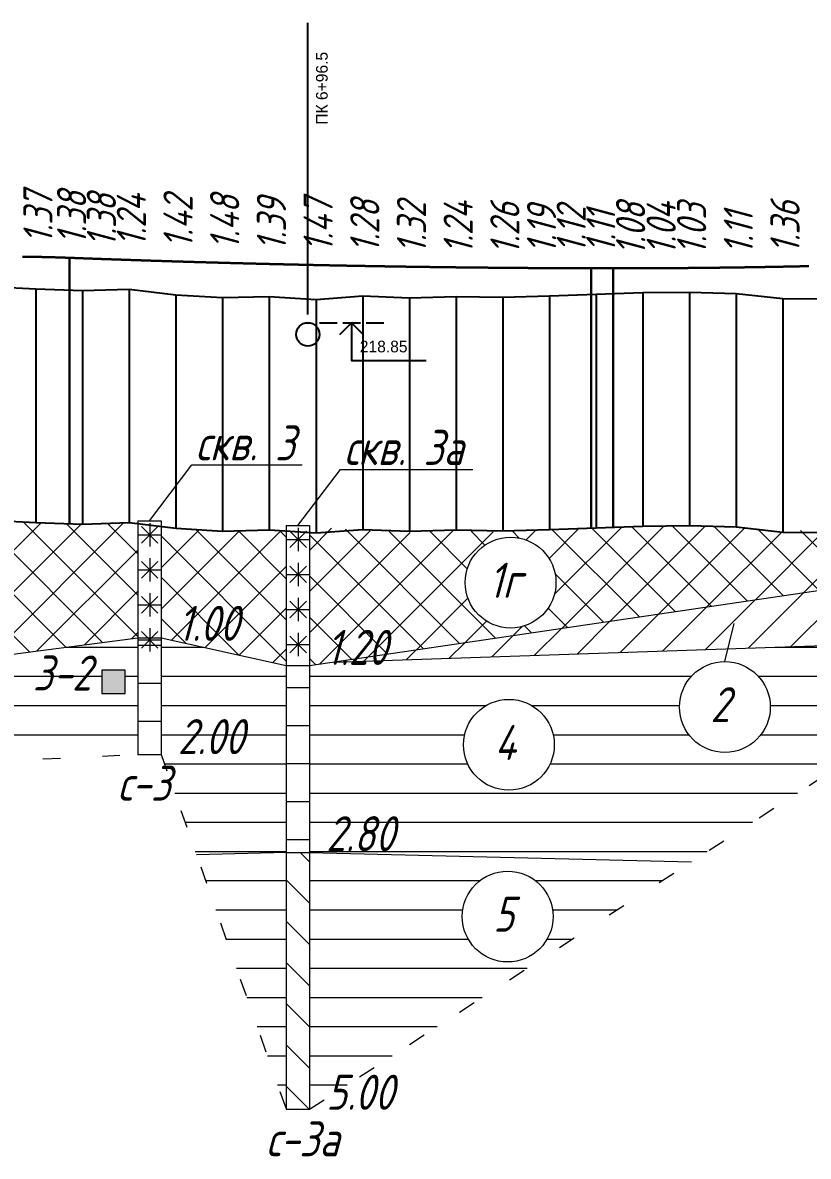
# Model space of a CAD drawing. Extents: x 2172 to 5772, y -842 to -248.
# Drawn here: x 2382.1 to 2449.4, y -506.1 to -409 of the extents above; entities that cross this region are included whole.
import ezdxf

# ---------------------------------------------------------------- set-up
doc = ezdxf.new("R2010")
doc.units = 0
doc.header["$MEASUREMENT"] = 0
doc.linetypes.add('CONTI', pattern=[0])
doc.linetypes.add('STROT', pattern=[1.7, 0.5, -1.2])
doc.layers.add('геология', color=7, linetype='CONTINUOUS', lineweight=20)
doc.layers.add('КРАСНЫЙ_ПРОФИЛЬ', color=1, linetype='CONTINUOUS', lineweight=30)
for name, color, linetype in [('ДИНАМИЧЕСКИЕ_КОММУНИКАЦИИ', 7, 'CONTINUOUS'), ('РАБОЧИЕ_ОТМЕТКИ', 1, 'CONTINUOUS'), ('ЧЕРНЫЙ_ПРОФИЛЬ', 7, 'CONTINUOUS')]:
    doc.layers.add(name, color=color, linetype=linetype)
doc.styles.add('ГОСТ', font='gost.TTF', dxfattribs={"oblique": 15, "height": 1})

# ---------------------------------------------------------------- blocks, each defined once
blk = doc.blocks.new('*U15')
at = {"layer": 'ДИНАМИЧЕСКИЕ_КОММУНИКАЦИИ', "color": 0}
blk.add_circle((0, 0), 1, dxfattribs=at)
blk = doc.blocks.new('*U16')
at = {"layer": 'ДИНАМИЧЕСКИЕ_КОММУНИКАЦИИ', "color": 0}
blk.add_text('218.85', height=1, dxfattribs=at).set_placement((4.45, -2.54))
blk = doc.blocks.new('*U17')
at = {"layer": 'ДИНАМИЧЕСКИЕ_КОММУНИКАЦИИ', "color": 0}
blk.add_text('ПК 6+96.5', height=1, rotation=90, dxfattribs=at).set_placement((1.7, 3.2))

msp = doc.modelspace()

# ---------------------------------------------------------------- hatches: boundary and pattern name
at = {"layer": 'геология', "linetype": 'Continuous'}
h = msp.add_hatch(dxfattribs=at)
h.set_pattern_fill('ANSI37', color=1, scale=20, style=0)
h.paths.add_polyline_path([(2391.956, -451.881), (2391.189, -451.787), (2387.221, -451.924), (2383.228, -451.783), (2379.231, -451.585), (2375.228, -451.696), (2371.228, -451.965), (2367.228, -452.281), (2365.228, -452.491), (2343.734, -456.438), (2332.888, -458.418), (2332.888, -469.418), (2391.956, -461.656)])
edge = h.paths.add_edge_path(flags=16)
edge.add_arc((2365.536, -458.924), 3.89, 0, 360)
h = msp.add_hatch(dxfattribs=at)
h.set_pattern_fill('ANSI37', color=1, scale=20, style=0)
h.paths.add_polyline_path([(2404.642, -452.517), (2403.239, -452.428), (2399.242, -452.517), (2395.228, -452.28), (2393.956, -452.125), (2393.956, -461.656), (2404.674, -464.05)])
h = msp.add_hatch(dxfattribs=at)
h.set_pattern_fill('ANSI37', color=1, scale=20, style=0)
h.set_pattern_definition([(45, (2172.2283, -872.4663), (-1.767767, 1.767767), []), (135, (2172.2283, -872.4663), (-1.767767, -1.767767), [])])
h.paths.add_polyline_path([(2452.641, -452.34), (2451.228, -452.456), (2447.228, -452.476), (2443.228, -452.186), (2439.228, -452.066), (2435.228, -452.096), (2431.228, -452.226), (2427.228, -452.386), (2423.228, -452.616), (2419.228, -452.496), (2415.228, -452.636), (2411.228, -452.486), (2407.228, -452.176), (2406.788, -452.106), (2406.674, -452.101), (2406.674, -464.05), (2452.641, -457.257)])
h.paths.add_polyline_path([(2427.785, -456.938, -1), (2420.004, -456.938, -1)], flags=16)
h = msp.add_hatch(dxfattribs=at)
h.set_pattern_fill('ANSI31', scale=20, style=0)
h.set_pattern_definition([(45, (3009.719, -466.3003), (-1.767767, 1.767767), [])])
h.paths.add_polyline_path([(3024.678, -465.907), (3015.757, -464.472), (3007.24, -462.448), (2997.845, -461.675), (2997.845, -470.675), (3055.943, -477.729), (3055.943, -469.729), (3044.547, -467.487), (3036.549, -466.353), (3028.118, -466.353), (3024.678, -465.907, -0.370657), (3027.984, -469.753, -1), (3020.203, -469.753, -0.459155)], flags=16)
h.paths.add_polyline_path([(2270.88, -479.487), (2269.805, -479.487), (2269.805, -481.49), (2267.805, -481.49), (2267.805, -479.487), (2267.228, -479.487), (2267.228, -485.487), (2270.88, -485.487)])
h.paths.add_polyline_path([(2283.848, -477.583), (2272.88, -479.487), (2272.88, -485.487), (2281.348, -483.871), (2283.848, -483.098)])
h.paths.add_polyline_path([(2289.148, -476.663), (2283.848, -477.583), (2283.848, -483.098), (2289.148, -481.459)])
h.paths.add_polyline_path([(2324.49, -470.529), (2289.148, -476.663), (2289.148, -481.459)])
h.paths.add_polyline_path([(2452.641, -457.257), (2408.716, -463.748), (2452.641, -462.257)])
h.paths.add_polyline_path([(2471.995, -457.346), (2454.641, -457.257), (2454.641, -462.257), (2471.995, -463.346)])
h.paths.add_polyline_path([(2488.412, -456.142), (2473.995, -457.346), (2473.995, -463.346)])
h.paths.add_polyline_path([(2875.223, -457.243), (2858.123, -459.779, -0.155125), (2858.837, -462.025, -0.157311), (2858.104, -464.299), (2875.223, -464.243)])
h.paths.add_polyline_path([(2851.057, -462.025, -0.0993), (2851.357, -460.525), (2841.52, -461.434), (2819.363, -464.426), (2851.805, -464.319, -0.15899)])
h.paths.add_polyline_path([(2745.594, -484.75), (2715.941, -483.842), (2745.594, -505.75)])
h.paths.add_polyline_path([(2738.507, -490.069, -1), (2730.726, -490.069, -1)], flags=16)
h.paths.add_polyline_path([(2752.775, -485.118), (2747.594, -484.75), (2747.594, -505.75)])
h.paths.add_polyline_path([(2935.148, -460.112), (2926.468, -461.488), (2918.134, -462.447), (2908.331, -462.128), (2902.604, -461.02), (2893.451, -459.677), (2877.223, -457.243), (2877.223, -464.243), (2902.578, -467.013), (2935.148, -467.612)])
h.paths.add_polyline_path([(2995.845, -461.675), (2976.393, -460.021), (2968.652, -459.63), (2964.352, -460.255), (2952.449, -460.334), (2937.148, -460.112), (2937.148, -467.612), (2995.845, -470.675)])
h.paths.add_polyline_path([(2965.26, -464.368, -1), (2973.041, -464.368, -1)], flags=16)
h.paths.add_polyline_path([(3024.678, -465.907), (3015.757, -464.472), (3007.24, -462.448), (2997.845, -461.675), (2997.845, -470.675), (3023.624, -473.615, -0.37925), (3020.203, -469.753, -0.459155)], flags=0)
h.paths.add_polyline_path([(3055.943, -469.729), (3044.547, -467.487), (3036.549, -466.353), (3028.118, -466.353), (3015.757, -464.472), (3007.24, -462.448), (2997.845, -461.675), (2997.845, -470.675), (3055.943, -477.729)])
h.paths.add_polyline_path([(3020.203, -469.753, -1), (3027.984, -469.753, -1)], flags=0)
h.paths.add_polyline_path([(3022.107, -471.802), (3026.344, -471.802), (3026.344, -467.296), (3022.107, -467.296)], flags=8)
h.paths.add_polyline_path([(2998.521, -471.402), (3006.617, -471.402), (3006.617, -466.899), (2998.521, -466.899)], flags=8)
h.paths.add_polyline_path([(2998.521, -471.402), (3006.617, -471.402), (3006.617, -466.899), (2998.521, -466.899)], flags=8)
h = msp.add_hatch(dxfattribs=at)
h.set_pattern_fill('ANSI31', scale=20, angle=135, style=0)
h.set_pattern_definition([(180, (2172.2283, -872.4663), (-4e-16, -2.5), [])])
h.paths.add_polyline_path([(2471.995, -463.346), (2454.641, -462.257), (2454.641, -472.257), (2458.646, -478.97), (2471.995, -477.346)])
h.paths.add_polyline_path([(2452.641, -472.257), (2452.641, -462.257), (2442.522, -462.601), (2442.254, -463.702, -0.414214), (2446.144, -467.593, -1), (2438.363, -467.593, -0.414214), (2442.254, -463.702), (2442.522, -462.601), (2408.716, -463.748), (2406.674, -464.05), (2406.674, -480.05), (2439.394, -480.843)])
h.paths.add_polyline_path([(2419.862, -470.83, -1), (2427.643, -470.83, -1)], flags=16)
h.paths.add_polyline_path([(2439.394, -480.843), (2406.674, -480.05), (2406.674, -502.05)])
h.paths.add_polyline_path([(2419.757, -485.543, -1), (2427.537, -485.543, -1)], flags=16)
h.paths.add_polyline_path([(2404.674, -480.05), (2396.99, -480.259), (2404.674, -502.05)])
h.paths.add_polyline_path([(2404.674, -464.05), (2393.956, -461.656), (2393.956, -471.656), (2396.99, -480.259), (2404.674, -480.05)])
h.paths.add_polyline_path([(2391.956, -461.656), (2332.888, -469.418), (2332.888, -474.418), (2391.956, -471.656)])
h.paths.add_polyline_path([(2388.88, -466.426), (2388.88, -464.426), (2390.88, -464.426), (2390.88, -466.426)], flags=16)
h.paths.add_polyline_path([(2330.888, -474.418), (2330.888, -469.418), (2324.49, -470.529), (2289.148, -481.459), (2289.148, -482.383)])
h.paths.add_polyline_path([(2289.148, -482.383), (2289.148, -481.459), (2283.848, -483.098), (2283.848, -483.394)])
h.paths.add_polyline_path([(2283.848, -483.098), (2281.348, -483.871), (2283.848, -483.394)])
h.paths.add_polyline_path([(2455.317, -472.991), (2464.057, -472.991), (2464.057, -468.484), (2455.317, -468.484)], flags=24)
h.paths.add_polyline_path([(2450.165, -476.978), (2457.832, -476.978), (2457.832, -472.474), (2450.165, -472.474)], flags=9)
h.paths.add_polyline_path([(2421.766, -472.879), (2426.002, -472.879), (2426.002, -468.376), (2421.766, -468.376)], flags=8)
h.paths.add_polyline_path([(2407.35, -480.698), (2416.09, -480.698), (2416.09, -476.192), (2407.35, -476.192)], flags=24)
h.paths.add_polyline_path([(2407.35, -464.739), (2415.447, -464.739), (2415.447, -460.232), (2407.35, -460.232)], flags=9)
h.paths.add_polyline_path([(2421.661, -487.592), (2425.682, -487.592), (2425.682, -483.089), (2421.661, -483.089)], flags=8)
h.paths.add_polyline_path([(2407.35, -502.843), (2415.875, -502.843), (2415.875, -498.34), (2407.35, -498.34)], flags=9)
h.paths.add_polyline_path([(2394.631, -472.381), (2403.372, -472.381), (2403.372, -467.874), (2394.631, -467.874)], flags=24)
h.paths.add_polyline_path([(2389.48, -476.367), (2396.932, -476.367), (2396.932, -471.864), (2389.48, -471.864)], flags=9)
h.paths.add_polyline_path([(2382.23, -466.932), (2389.898, -466.932), (2389.898, -462.426), (2382.23, -462.426)], flags=24)
h.paths.add_polyline_path([(2333.564, -470.085), (2341.445, -470.085), (2341.445, -465.582), (2333.564, -465.582)], flags=24)
h.paths.add_polyline_path([(2333.564, -475.152), (2342.304, -475.152), (2342.304, -470.645), (2333.564, -470.645)], flags=9)
h = msp.add_hatch(dxfattribs=at)
h.set_pattern_fill('ANSI31', scale=26, angle=135, style=0)
h.set_pattern_definition([(180, (5118.024, -2916.0444), (-7e-16, -3.25), [])])
h.paths.add_polyline_path([(2393.956, -461.656), (2391.956, -461.656), (2391.956, -471.656), (2393.956, -471.656)])
h = msp.add_hatch(dxfattribs=at)
h.set_pattern_fill('ANSI31', scale=26, angle=135, style=0)
h.set_pattern_definition([(180, (5089.7376, -2916.438), (-7e-16, -3.25), [])])
h.paths.add_polyline_path([(2406.674, -464.05), (2404.674, -464.05), (2404.674, -480.05), (2406.674, -480.05)])
at = {"layer": 'геология', "ltscale": 7}
msp.add_hatch(color=7, dxfattribs=at).paths.add_polyline_path([(2390.88, -466.426), (2390.88, -464.426), (2388.88, -464.426), (2388.88, -466.426)])
at = {"layer": 'геология', "linetype": 'Continuous'}
h = msp.add_hatch(dxfattribs=at)
h.set_pattern_fill('ANSI31', scale=20, angle=90, style=0)
h.set_pattern_definition([(135, (5089.7376, -2916.438), (-1.767767, -1.767767), [])])
h.paths.add_polyline_path([(2406.674, -480.05), (2404.674, -480.05), (2404.674, -502.05), (2406.674, -502.05)])

# ---------------------------------------------------------------- linework, layer by layer
at = {"layer": 'геология', "color": 7, "linetype": 'Continuous'}
for p, q in [((2392.956, -451.656), (2396.602, -446.855)), ((2396.602, -446.855), (2406.046, -446.855)), ((2405.674, -452.05), (2409.32, -447.249)), ((2409.32, -447.249), (2420.649, -447.249)), ((2391.956, -451.656), (2393.956, -451.656)), ((2404.674, -452.05), (2406.674, -452.05)), ((2406.674, -464.05), (2452.641, -457.257)), ((2442.254, -463.702), (2443.051, -460.428)), ((2332.888, -469.418), (2391.956, -461.656)), ((2391.956, -461.656), (2393.956, -461.656)), ((2391.956, -461.656), (2393.956, -461.656)), ((2393.956, -461.656), (2404.674, -464.05)), ((2408.716, -463.748), (2452.641, -462.257)), ((2404.674, -464.05), (2406.674, -464.05)), ((2404.674, -464.05), (2406.674, -464.05)), ((2391.956, -471.656), (2393.956, -471.656)), ((2391.956, -471.656), (2393.956, -471.656)), ((2404.674, -480.05), (2396.99, -480.259)), ((2404.674, -480.05), (2406.674, -480.05)), ((2406.674, -480.05), (2439.394, -480.843)), ((2404.674, -502.05), (2406.674, -502.05)), ((2404.674, -502.05), (2406.674, -502.05))]:
    msp.add_line(p, q, dxfattribs=at)
at = {"layer": 'геология', "color": 7, "linetype": 'Continuous', "ltscale": 5}
for p, q in [((2391.956, -451.656), (2391.956, -471.656)), ((2393.956, -451.656), (2393.956, -471.656)), ((2404.674, -452.05), (2404.674, -502.05)), ((2406.674, -452.05), (2406.674, -502.05))]:
    msp.add_line(p, q, dxfattribs=at)
at = {"layer": 'геология', "color": 1, "linetype": 'Continuous'}
for p, q in [((2392.271, -453.546), (2393.686, -452.132)), ((2393.686, -453.546), (2392.271, -452.132)), ((2392.979, -451.839), (2392.979, -453.839)), ((2405.695, -452.233), (2405.695, -454.233)), ((2391.979, -452.839), (2393.979, -452.839)), ((2404.695, -453.233), (2406.695, -453.233)), ((2404.987, -453.94), (2406.402, -452.526)), ((2406.402, -453.94), (2404.987, -452.526)), ((2392.271, -456.546), (2393.686, -455.132)), ((2393.686, -456.546), (2392.271, -455.132)), ((2392.979, -454.839), (2392.979, -456.839)), ((2405.695, -455.233), (2405.695, -457.233)), ((2391.979, -455.839), (2393.979, -455.839)), ((2404.695, -456.233), (2406.695, -456.233)), ((2404.987, -456.94), (2406.402, -455.526)), ((2406.402, -456.94), (2404.987, -455.526)), ((2392.271, -459.546), (2393.686, -458.132)), ((2393.686, -459.546), (2392.271, -458.132)), ((2392.979, -457.839), (2392.979, -459.839)), ((2405.695, -458.233), (2405.695, -460.233)), ((2391.979, -458.839), (2393.979, -458.839)), ((2404.695, -459.233), (2406.695, -459.233)), ((2404.987, -459.94), (2406.402, -458.526)), ((2406.402, -459.94), (2404.987, -458.526)), ((2392.271, -462.546), (2393.686, -461.132)), ((2393.686, -462.546), (2392.271, -461.132)), ((2392.979, -460.839), (2392.979, -462.839)), ((2405.695, -461.233), (2405.695, -463.233)), ((2391.979, -461.839), (2393.979, -461.839)), ((2404.987, -462.94), (2406.402, -461.526)), ((2406.402, -462.94), (2404.987, -461.526)), ((2404.695, -462.233), (2406.695, -462.233))]:
    msp.add_line(p, q, dxfattribs=at)
at = {"layer": 'геология', "color": 7, "ltscale": 7}
for p, q in [((2390.88, -464.426), (2388.88, -464.426)), ((2388.88, -464.426), (2388.88, -466.426)), ((2390.88, -466.426), (2390.88, -464.426)), ((2388.88, -466.426), (2390.88, -466.426))]:
    msp.add_line(p, q, dxfattribs=at)
at = {"layer": 'геология', "color": 7, "linetype": 'STROT', "ltscale": 3}
for p, q in [((2332.888, -474.418), (2391.956, -471.656)), ((2393.956, -471.656), (2404.674, -502.05)), ((2406.674, -502.05), (2452.641, -472.257))]:
    msp.add_line(p, q, dxfattribs=at)
at = {"layer": 'геология', "color": 7, "linetype": 'Continuous'}
for centre in [(2423.895, -456.938), (2442.254, -467.593), (2423.752, -470.83), (2423.647, -485.543)]:
    msp.add_circle(centre, 3.89, dxfattribs=at)
at = {"layer": 'ДИНАМИЧЕСКИЕ_КОММУНИКАЦИИ', "color": 7}
for points in [[(2406.528, -433.975), (2406.528, -408.975)], [(2407.528, -434.675), (2409.028, -434.675)], [(2409.278, -435.675), (2410.278, -434.675), (2411.278, -435.675)], [(2409.528, -434.675), (2411.028, -434.675)], [(2410.278, -434.675), (2410.278, -437.915), (2416.678, -437.915)], [(2411.528, -434.675), (2413.028, -434.675)]]:
    msp.add_lwpolyline(points, dxfattribs=at)
at = {"layer": 'КРАСНЫЙ_ПРОФИЛЬ'}
for p, q in [((2386.114, -429.117), (2386.114, -451.875)), ((2430.813, -430.013), (2430.813, -452.246)), ((2432.685, -430.016), (2432.685, -452.18))]:
    msp.add_line(p, q, dxfattribs=at)
for points in [[(2382.075, -429.019), (2382.115, -429.019), (2382.155, -429.02), (2382.195, -429.02), (2382.235, -429.02), (2382.275, -429.021), (2382.315, -429.021), (2382.355, -429.022), (2382.395, -429.023), (2382.435, -429.023), (2382.475, -429.024), (2382.515, -429.024), (2382.555, -429.025), (2382.595, -429.025), (2382.635, -429.026), (2382.675, -429.026), (2382.715, -429.027), (2382.755, -429.028), (2382.795, -429.028), (2382.835, -429.029), (2382.875, -429.03), (2382.915, -429.03), (2382.955, -429.031), (2382.995, -429.032), (2383.035, -429.032), (2383.075, -429.033), (2383.115, -429.034), (2383.155, -429.034), (2383.195, -429.035), (2383.228, -429.036), (2383.235, -429.036), (2383.275, -429.037), (2383.315, -429.037), (2383.355, -429.038), (2383.395, -429.039), (2383.435, -429.04), (2383.475, -429.041), (2383.515, -429.041), (2383.555, -429.042), (2383.595, -429.043), (2383.635, -429.044), (2383.675, -429.045), (2383.714, -429.046), (2383.754, -429.047), (2383.794, -429.047), (2383.834, -429.048), (2383.874, -429.049), (2383.914, -429.05), (2383.954, -429.051), (2383.994, -429.052), (2384.034, -429.053), (2384.074, -429.054), (2384.114, -429.055), (2384.154, -429.056), (2384.194, -429.057), (2384.234, -429.058), (2384.274, -429.059), (2384.314, -429.06), (2384.354, -429.061), (2384.394, -429.062), (2384.434, -429.063), (2384.474, -429.064), (2384.514, -429.065), (2384.554, -429.066), (2384.594, -429.067), (2384.634, -429.069), (2384.674, -429.07), (2384.714, -429.071), (2384.754, -429.072), (2384.794, -429.073), (2384.834, -429.074), (2384.874, -429.075), (2384.914, -429.077), (2384.954, -429.078), (2384.994, -429.079), (2385.034, -429.08), (2385.074, -429.081), (2385.114, -429.083), (2385.154, -429.084), (2385.194, -429.085), (2385.234, -429.086), (2385.274, -429.088), (2385.314, -429.089), (2385.354, -429.09), (2385.394, -429.092), (2385.434, -429.093), (2385.474, -429.094), (2385.514, -429.096), (2385.554, -429.097), (2385.594, -429.098), (2385.634, -429.1), (2385.674, -429.101), (2385.714, -429.102), (2385.754, -429.104), (2385.794, -429.105), (2385.834, -429.107), (2385.874, -429.108), (2385.914, -429.11), (2385.954, -429.111), (2385.994, -429.113), (2386.034, -429.114), (2386.074, -429.115), (2386.114, -429.117)], [(2386.114, -429.117), (2386.154, -429.119), (2386.193, -429.12), (2386.233, -429.122), (2386.273, -429.123), (2386.313, -429.125), (2386.353, -429.126), (2386.393, -429.127), (2386.433, -429.129), (2386.473, -429.13), (2386.513, -429.132), (2386.553, -429.133), (2386.593, -429.135), (2386.633, -429.136), (2386.673, -429.138), (2386.713, -429.139), (2386.753, -429.141), (2386.793, -429.142), (2386.833, -429.144), (2386.873, -429.145), (2386.913, -429.147), (2386.953, -429.148), (2386.993, -429.15), (2387.033, -429.151), (2387.073, -429.153), (2387.113, -429.154), (2387.153, -429.156), (2387.193, -429.157), (2387.228, -429.158), (2387.233, -429.159), (2387.273, -429.16), (2387.313, -429.162), (2387.353, -429.163), (2387.393, -429.164), (2387.433, -429.166), (2387.473, -429.167), (2387.513, -429.169), (2387.553, -429.17), (2387.593, -429.172), (2387.633, -429.173), (2387.673, -429.175), (2387.713, -429.176), (2387.753, -429.178), (2387.793, -429.179), (2387.833, -429.181), (2387.873, -429.182), (2387.913, -429.183), (2387.953, -429.185), (2387.993, -429.186), (2388.033, -429.188), (2388.073, -429.189), (2388.113, -429.191), (2388.153, -429.192), (2388.193, -429.194), (2388.233, -429.195), (2388.273, -429.196), (2388.313, -429.198), (2388.352, -429.199), (2388.392, -429.201), (2388.432, -429.202), (2388.472, -429.204), (2388.512, -429.205), (2388.552, -429.206), (2388.592, -429.208), (2388.632, -429.209), (2388.672, -429.211), (2388.712, -429.212), (2388.752, -429.214), (2388.792, -429.215), (2388.832, -429.216), (2388.872, -429.218), (2388.912, -429.219), (2388.952, -429.221), (2388.992, -429.222), (2389.032, -429.223), (2389.072, -429.225), (2389.112, -429.226), (2389.152, -429.228), (2389.192, -429.229), (2389.232, -429.231), (2389.272, -429.232), (2389.312, -429.233), (2389.352, -429.235), (2389.392, -429.236), (2389.432, -429.238), (2389.472, -429.239), (2389.512, -429.24), (2389.552, -429.242), (2389.592, -429.243), (2389.632, -429.245), (2389.672, -429.246), (2389.712, -429.247), (2389.752, -429.249), (2389.792, -429.25), (2389.832, -429.251), (2389.872, -429.253), (2389.912, -429.254), (2389.952, -429.256), (2389.992, -429.257), (2390.032, -429.258), (2390.072, -429.26), (2390.112, -429.261), (2390.152, -429.263), (2390.192, -429.264), (2390.232, -429.265), (2390.272, -429.267), (2390.312, -429.268), (2390.352, -429.269), (2390.392, -429.271), (2390.432, -429.272), (2390.472, -429.274), (2390.511, -429.275), (2390.551, -429.276), (2390.591, -429.278), (2390.631, -429.279), (2390.671, -429.28), (2390.711, -429.282), (2390.751, -429.283), (2390.791, -429.284), (2390.831, -429.286), (2390.871, -429.287), (2390.911, -429.288), (2390.951, -429.29), (2390.991, -429.291), (2391.031, -429.293), (2391.071, -429.294), (2391.111, -429.295), (2391.151, -429.297), (2391.191, -429.298), (2391.228, -429.299), (2391.231, -429.299), (2391.271, -429.301), (2391.311, -429.302), (2391.351, -429.303), (2391.391, -429.305), (2391.431, -429.306), (2391.471, -429.307), (2391.511, -429.309), (2391.551, -429.31), (2391.591, -429.311), (2391.631, -429.313), (2391.671, -429.314), (2391.711, -429.315), (2391.751, -429.317), (2391.791, -429.318), (2391.831, -429.319), (2391.871, -429.321), (2391.911, -429.322), (2391.951, -429.323), (2391.991, -429.325), (2392.031, -429.326), (2392.071, -429.327), (2392.111, -429.329), (2392.151, -429.33), (2392.191, -429.331), (2392.231, -429.332), (2392.271, -429.334), (2392.311, -429.335), (2392.351, -429.336), (2392.391, -429.338), (2392.431, -429.339), (2392.471, -429.34), (2392.511, -429.342), (2392.551, -429.343), (2392.591, -429.344), (2392.63, -429.346), (2392.67, -429.347), (2392.71, -429.348), (2392.75, -429.349), (2392.79, -429.351), (2392.83, -429.352), (2392.87, -429.353), (2392.91, -429.355), (2392.95, -429.356), (2392.99, -429.357), (2393.03, -429.358), (2393.07, -429.36), (2393.11, -429.361), (2393.15, -429.362), (2393.19, -429.364), (2393.23, -429.365), (2393.27, -429.366), (2393.31, -429.367), (2393.35, -429.369), (2393.39, -429.37), (2393.43, -429.371), (2393.47, -429.373), (2393.51, -429.374), (2393.55, -429.375), (2393.59, -429.376), (2393.63, -429.378), (2393.67, -429.379), (2393.71, -429.38), (2393.75, -429.381), (2393.79, -429.383), (2393.83, -429.384), (2393.87, -429.385), (2393.91, -429.386), (2393.95, -429.388), (2393.99, -429.389), (2394.03, -429.39), (2394.07, -429.391), (2394.11, -429.393), (2394.15, -429.394), (2394.19, -429.395), (2394.23, -429.396), (2394.27, -429.398), (2394.31, -429.399), (2394.35, -429.4), (2394.39, -429.401), (2394.43, -429.403), (2394.47, -429.404), (2394.51, -429.405), (2394.55, -429.406), (2394.59, -429.408), (2394.63, -429.409), (2394.67, -429.41), (2394.71, -429.411), (2394.75, -429.413), (2394.789, -429.414), (2394.829, -429.415), (2394.869, -429.416), (2394.909, -429.418), (2394.949, -429.419), (2394.989, -429.42), (2395.029, -429.421), (2395.069, -429.422), (2395.109, -429.424), (2395.149, -429.425), (2395.189, -429.426), (2395.228, -429.427), (2395.229, -429.427), (2395.269, -429.429), (2395.309, -429.43), (2395.349, -429.431), (2395.389, -429.432), (2395.429, -429.433), (2395.469, -429.435), (2395.509, -429.436), (2395.549, -429.437), (2395.589, -429.438), (2395.629, -429.439), (2395.669, -429.441), (2395.709, -429.442), (2395.749, -429.443), (2395.789, -429.444), (2395.829, -429.445), (2395.869, -429.447), (2395.909, -429.448), (2395.949, -429.449), (2395.989, -429.45), (2396.029, -429.451), (2396.069, -429.453), (2396.109, -429.454), (2396.149, -429.455), (2396.189, -429.456), (2396.229, -429.457), (2396.269, -429.459), (2396.309, -429.46), (2396.349, -429.461), (2396.389, -429.462), (2396.429, -429.463), (2396.469, -429.464), (2396.509, -429.466), (2396.549, -429.467), (2396.589, -429.468), (2396.629, -429.469), (2396.669, -429.47), (2396.709, -429.472), (2396.749, -429.473), (2396.789, -429.474), (2396.829, -429.475), (2396.869, -429.476), (2396.909, -429.477), (2396.948, -429.479), (2396.988, -429.48), (2397.028, -429.481), (2397.068, -429.482), (2397.108, -429.483), (2397.148, -429.484), (2397.188, -429.485), (2397.228, -429.487), (2397.268, -429.488), (2397.308, -429.489), (2397.348, -429.49), (2397.388, -429.491), (2397.428, -429.492), (2397.468, -429.494), (2397.508, -429.495), (2397.548, -429.496), (2397.588, -429.497), (2397.628, -429.498), (2397.668, -429.499), (2397.708, -429.5), (2397.748, -429.502), (2397.788, -429.503), (2397.828, -429.504), (2397.868, -429.505), (2397.908, -429.506), (2397.948, -429.507), (2397.988, -429.508), (2398.028, -429.509), (2398.068, -429.511), (2398.108, -429.512), (2398.148, -429.513), (2398.188, -429.514), (2398.228, -429.515), (2398.268, -429.516), (2398.308, -429.517), (2398.348, -429.518), (2398.388, -429.52), (2398.428, -429.521), (2398.468, -429.522), (2398.508, -429.523), (2398.548, -429.524), (2398.588, -429.525), (2398.628, -429.526), (2398.668, -429.527), (2398.708, -429.529), (2398.748, -429.53), (2398.788, -429.531), (2398.828, -429.532), (2398.868, -429.533), (2398.908, -429.534), (2398.948, -429.535), (2398.988, -429.536), (2399.028, -429.537), (2399.068, -429.538), (2399.107, -429.54), (2399.147, -429.541), (2399.187, -429.542), (2399.227, -429.543), (2399.228, -429.543), (2399.267, -429.544), (2399.307, -429.545), (2399.347, -429.546), (2399.387, -429.547), (2399.427, -429.548), (2399.467, -429.549), (2399.507, -429.55), (2399.547, -429.552), (2399.587, -429.553), (2399.627, -429.554), (2399.667, -429.555), (2399.707, -429.556), (2399.747, -429.557), (2399.787, -429.558), (2399.827, -429.559), (2399.867, -429.56), (2399.907, -429.561), (2399.947, -429.562), (2399.987, -429.563), (2400.027, -429.564), (2400.067, -429.565), (2400.107, -429.567), (2400.147, -429.568), (2400.187, -429.569), (2400.227, -429.57), (2400.267, -429.571), (2400.307, -429.572), (2400.347, -429.573), (2400.387, -429.574), (2400.427, -429.575), (2400.467, -429.576), (2400.507, -429.577), (2400.547, -429.578), (2400.587, -429.579), (2400.627, -429.58), (2400.667, -429.581), (2400.707, -429.582), (2400.747, -429.583), (2400.787, -429.584), (2400.827, -429.586), (2400.867, -429.587), (2400.907, -429.588), (2400.947, -429.589), (2400.987, -429.59), (2401.027, -429.591), (2401.067, -429.592), (2401.107, -429.593), (2401.147, -429.594), (2401.187, -429.595), (2401.226, -429.596), (2401.266, -429.597), (2401.306, -429.598), (2401.346, -429.599), (2401.386, -429.6), (2401.426, -429.601), (2401.466, -429.602), (2401.506, -429.603), (2401.546, -429.604), (2401.586, -429.605), (2401.626, -429.606), (2401.666, -429.607), (2401.706, -429.608), (2401.746, -429.609), (2401.786, -429.61), (2401.826, -429.611), (2401.866, -429.612), (2401.906, -429.613), (2401.946, -429.614), (2401.986, -429.615), (2402.026, -429.616), (2402.066, -429.617), (2402.106, -429.618), (2402.146, -429.619), (2402.186, -429.62), (2402.226, -429.621), (2402.266, -429.622), (2402.306, -429.623), (2402.346, -429.624), (2402.386, -429.625), (2402.426, -429.626), (2402.466, -429.627), (2402.506, -429.628), (2402.546, -429.629), (2402.586, -429.63), (2402.626, -429.631), (2402.666, -429.632), (2402.706, -429.633), (2402.746, -429.634), (2402.786, -429.635), (2402.826, -429.636), (2402.866, -429.637), (2402.906, -429.638), (2402.946, -429.639), (2402.986, -429.64), (2403.026, -429.641), (2403.066, -429.642), (2403.106, -429.643), (2403.146, -429.644), (2403.186, -429.645), (2403.226, -429.646), (2403.228, -429.646), (2403.266, -429.647), (2403.306, -429.648), (2403.346, -429.649), (2403.385, -429.65), (2403.425, -429.651), (2403.465, -429.652), (2403.505, -429.652), (2403.545, -429.653), (2403.585, -429.654), (2403.625, -429.655), (2403.665, -429.656), (2403.705, -429.657), (2403.745, -429.658), (2403.785, -429.659), (2403.825, -429.66), (2403.865, -429.661), (2403.905, -429.662), (2403.945, -429.663), (2403.985, -429.664), (2404.025, -429.665), (2404.065, -429.666), (2404.105, -429.667), (2404.145, -429.668), (2404.185, -429.669), (2404.225, -429.67), (2404.265, -429.67), (2404.305, -429.671), (2404.345, -429.672), (2404.385, -429.673), (2404.425, -429.674), (2404.465, -429.675), (2404.505, -429.676), (2404.545, -429.677), (2404.585, -429.678), (2404.625, -429.679), (2404.665, -429.68), (2404.705, -429.681), (2404.745, -429.682), (2404.785, -429.682), (2404.825, -429.683), (2404.865, -429.684), (2404.905, -429.685), (2404.945, -429.686), (2404.985, -429.687), (2405.025, -429.688), (2405.065, -429.689), (2405.105, -429.69), (2405.145, -429.691), (2405.185, -429.692), (2405.225, -429.693), (2405.265, -429.693), (2405.305, -429.694), (2405.345, -429.695), (2405.385, -429.696), (2405.425, -429.697), (2405.465, -429.698), (2405.505, -429.699), (2405.544, -429.7), (2405.584, -429.701), (2405.624, -429.701), (2405.664, -429.702), (2405.704, -429.703), (2405.744, -429.704), (2405.784, -429.705), (2405.824, -429.706), (2405.864, -429.707), (2405.904, -429.708), (2405.944, -429.709), (2405.984, -429.709), (2406.024, -429.71), (2406.064, -429.711), (2406.104, -429.712), (2406.144, -429.713), (2406.184, -429.714), (2406.224, -429.715), (2406.264, -429.716), (2406.304, -429.716), (2406.344, -429.717), (2406.384, -429.718), (2406.424, -429.719), (2406.464, -429.72), (2406.504, -429.721), (2406.544, -429.722), (2406.584, -429.723), (2406.624, -429.723), (2406.664, -429.724), (2406.704, -429.725), (2406.744, -429.726), (2406.784, -429.727), (2406.824, -429.728), (2406.864, -429.728), (2406.904, -429.729), (2406.944, -429.73), (2406.984, -429.731), (2407.024, -429.732), (2407.064, -429.733), (2407.104, -429.734), (2407.144, -429.734), (2407.184, -429.735), (2407.224, -429.736), (2407.228, -429.736), (2407.264, -429.737), (2407.304, -429.738), (2407.344, -429.739), (2407.384, -429.739), (2407.424, -429.74), (2407.464, -429.741), (2407.504, -429.742), (2407.544, -429.743), (2407.584, -429.744), (2407.624, -429.744), (2407.664, -429.745), (2407.703, -429.746), (2407.743, -429.747), (2407.783, -429.748), (2407.823, -429.749), (2407.863, -429.749), (2407.903, -429.75), (2407.943, -429.751), (2407.983, -429.752), (2408.023, -429.753), (2408.063, -429.753), (2408.103, -429.754), (2408.143, -429.755), (2408.183, -429.756), (2408.223, -429.757), (2408.263, -429.758), (2408.303, -429.758), (2408.343, -429.759), (2408.383, -429.76), (2408.423, -429.761), (2408.463, -429.762), (2408.503, -429.762), (2408.543, -429.763), (2408.583, -429.764), (2408.623, -429.765), (2408.663, -429.766), (2408.703, -429.766), (2408.743, -429.767), (2408.783, -429.768), (2408.823, -429.769), (2408.863, -429.77), (2408.903, -429.77), (2408.943, -429.771), (2408.983, -429.772), (2409.023, -429.773), (2409.063, -429.773), (2409.103, -429.774), (2409.143, -429.775), (2409.183, -429.776), (2409.223, -429.777), (2409.263, -429.777), (2409.303, -429.778), (2409.343, -429.779), (2409.383, -429.78), (2409.423, -429.78), (2409.463, -429.781), (2409.503, -429.782), (2409.543, -429.783), (2409.583, -429.784), (2409.623, -429.784), (2409.663, -429.785), (2409.703, -429.786), (2409.743, -429.787), (2409.783, -429.787), (2409.822, -429.788), (2409.862, -429.789), (2409.902, -429.79), (2409.942, -429.79), (2409.982, -429.791), (2410.022, -429.792), (2410.062, -429.793), (2410.102, -429.793), (2410.142, -429.794), (2410.182, -429.795), (2410.222, -429.796), (2410.262, -429.796), (2410.302, -429.797), (2410.342, -429.798), (2410.382, -429.799), (2410.422, -429.799), (2410.462, -429.8), (2410.502, -429.801), (2410.542, -429.802), (2410.582, -429.802), (2410.622, -429.803), (2410.662, -429.804), (2410.702, -429.805), (2410.742, -429.805), (2410.782, -429.806), (2410.822, -429.807), (2410.862, -429.807), (2410.902, -429.808), (2410.942, -429.809), (2410.982, -429.81), (2411.022, -429.81), (2411.062, -429.811), (2411.102, -429.812), (2411.142, -429.812), (2411.182, -429.813), (2411.222, -429.814), (2411.228, -429.814), (2411.262, -429.815), (2411.302, -429.815), (2411.342, -429.816), (2411.382, -429.817), (2411.422, -429.817), (2411.462, -429.818), (2411.502, -429.819), (2411.542, -429.82), (2411.582, -429.82), (2411.622, -429.821), (2411.662, -429.822), (2411.702, -429.822), (2411.742, -429.823), (2411.782, -429.824), (2411.822, -429.824), (2411.862, -429.825), (2411.902, -429.826), (2411.942, -429.827), (2411.981, -429.827), (2412.021, -429.828), (2412.061, -429.829), (2412.101, -429.829), (2412.141, -429.83), (2412.181, -429.831), (2412.221, -429.831), (2412.261, -429.832), (2412.301, -429.833), (2412.341, -429.833), (2412.381, -429.834), (2412.421, -429.835), (2412.461, -429.835), (2412.501, -429.836), (2412.541, -429.837), (2412.581, -429.837), (2412.621, -429.838), (2412.661, -429.839), (2412.701, -429.84), (2412.741, -429.84), (2412.781, -429.841), (2412.821, -429.842), (2412.861, -429.842), (2412.901, -429.843), (2412.941, -429.844), (2412.981, -429.844), (2413.021, -429.845), (2413.061, -429.845), (2413.101, -429.846), (2413.141, -429.847), (2413.181, -429.847), (2413.221, -429.848), (2413.261, -429.849), (2413.301, -429.849), (2413.341, -429.85), (2413.381, -429.851), (2413.421, -429.851), (2413.461, -429.852), (2413.501, -429.853), (2413.541, -429.853), (2413.581, -429.854), (2413.621, -429.855), (2413.661, -429.855), (2413.701, -429.856), (2413.741, -429.856), (2413.781, -429.857), (2413.821, -429.858), (2413.861, -429.858), (2413.901, -429.859), (2413.941, -429.86), (2413.981, -429.86), (2414.021, -429.861), (2414.061, -429.862), (2414.101, -429.862), (2414.14, -429.863), (2414.18, -429.863), (2414.22, -429.864), (2414.26, -429.865), (2414.3, -429.865), (2414.34, -429.866), (2414.38, -429.866), (2414.42, -429.867), (2414.46, -429.868), (2414.5, -429.868), (2414.54, -429.869), (2414.58, -429.87), (2414.62, -429.87), (2414.66, -429.871), (2414.7, -429.871), (2414.74, -429.872), (2414.78, -429.873), (2414.82, -429.873), (2414.86, -429.874), (2414.9, -429.874), (2414.94, -429.875), (2414.98, -429.876), (2415.02, -429.876), (2415.06, -429.877), (2415.1, -429.877), (2415.14, -429.878), (2415.18, -429.879), (2415.22, -429.879), (2415.228, -429.879), (2415.26, -429.88), (2415.3, -429.88), (2415.34, -429.881), (2415.38, -429.881), (2415.42, -429.882), (2415.46, -429.883), (2415.5, -429.883), (2415.54, -429.884), (2415.58, -429.884), (2415.62, -429.885), (2415.66, -429.886), (2415.7, -429.886), (2415.74, -429.887), (2415.78, -429.887), (2415.82, -429.888), (2415.86, -429.888), (2415.9, -429.889), (2415.94, -429.89), (2415.98, -429.89), (2416.02, -429.891), (2416.06, -429.891), (2416.1, -429.892), (2416.14, -429.892), (2416.18, -429.893), (2416.22, -429.893), (2416.26, -429.894), (2416.299, -429.895), (2416.339, -429.895), (2416.379, -429.896), (2416.419, -429.896), (2416.459, -429.897), (2416.499, -429.897), (2416.539, -429.898), (2416.579, -429.898), (2416.619, -429.899), (2416.659, -429.9), (2416.699, -429.9), (2416.739, -429.901), (2416.779, -429.901), (2416.819, -429.902), (2416.859, -429.902), (2416.899, -429.903), (2416.939, -429.903), (2416.979, -429.904), (2417.019, -429.904), (2417.059, -429.905), (2417.099, -429.905), (2417.139, -429.906), (2417.179, -429.907), (2417.219, -429.907), (2417.259, -429.908), (2417.299, -429.908), (2417.339, -429.909), (2417.379, -429.909), (2417.419, -429.91), (2417.459, -429.91), (2417.499, -429.911), (2417.539, -429.911), (2417.579, -429.912), (2417.619, -429.912), (2417.659, -429.913), (2417.699, -429.913), (2417.739, -429.914), (2417.779, -429.914), (2417.819, -429.915), (2417.859, -429.915), (2417.899, -429.916), (2417.939, -429.916), (2417.979, -429.917), (2418.019, -429.917), (2418.059, -429.918), (2418.099, -429.918), (2418.139, -429.919), (2418.179, -429.919), (2418.219, -429.92), (2418.259, -429.92), (2418.299, -429.921), (2418.339, -429.921), (2418.379, -429.922), (2418.418, -429.922), (2418.458, -429.923), (2418.498, -429.923), (2418.538, -429.924), (2418.578, -429.924), (2418.618, -429.925), (2418.658, -429.925), (2418.698, -429.926), (2418.738, -429.926), (2418.778, -429.927), (2418.818, -429.927), (2418.858, -429.928), (2418.898, -429.928), (2418.938, -429.929), (2418.978, -429.929), (2419.018, -429.929), (2419.058, -429.93), (2419.098, -429.93), (2419.138, -429.931), (2419.178, -429.931), (2419.218, -429.932), (2419.228, -429.932), (2419.258, -429.932), (2419.298, -429.933), (2419.338, -429.933), (2419.378, -429.934), (2419.418, -429.934), (2419.458, -429.935), (2419.498, -429.935), (2419.538, -429.935), (2419.578, -429.936), (2419.618, -429.936), (2419.658, -429.937), (2419.698, -429.937), (2419.738, -429.938), (2419.778, -429.938), (2419.818, -429.939), (2419.858, -429.939), (2419.898, -429.94), (2419.938, -429.94), (2419.978, -429.94), (2420.018, -429.941), (2420.058, -429.941), (2420.098, -429.942), (2420.138, -429.942), (2420.178, -429.943), (2420.218, -429.943), (2420.258, -429.943), (2420.298, -429.944), (2420.338, -429.944), (2420.378, -429.945), (2420.418, -429.945), (2420.458, -429.946), (2420.498, -429.946), (2420.538, -429.946), (2420.577, -429.947), (2420.617, -429.947), (2420.657, -429.948), (2420.697, -429.948), (2420.737, -429.949), (2420.777, -429.949), (2420.817, -429.949), (2420.857, -429.95), (2420.897, -429.95), (2420.937, -429.951), (2420.977, -429.951), (2421.017, -429.951), (2421.057, -429.952), (2421.097, -429.952), (2421.137, -429.953), (2421.177, -429.953), (2421.217, -429.953), (2421.257, -429.954), (2421.297, -429.954), (2421.337, -429.955), (2421.377, -429.955), (2421.417, -429.955), (2421.457, -429.956), (2421.497, -429.956), (2421.537, -429.957), (2421.577, -429.957), (2421.617, -429.957), (2421.657, -429.958), (2421.697, -429.958), (2421.737, -429.959), (2421.777, -429.959), (2421.817, -429.959), (2421.857, -429.96), (2421.897, -429.96), (2421.937, -429.96), (2421.977, -429.961), (2422.017, -429.961), (2422.057, -429.962), (2422.097, -429.962), (2422.137, -429.962), (2422.177, -429.963), (2422.217, -429.963), (2422.257, -429.963), (2422.297, -429.964), (2422.337, -429.964), (2422.377, -429.965), (2422.417, -429.965), (2422.457, -429.965), (2422.497, -429.966), (2422.537, -429.966), (2422.577, -429.966), (2422.617, -429.967), (2422.657, -429.967), (2422.697, -429.967), (2422.736, -429.968), (2422.776, -429.968), (2422.816, -429.968), (2422.856, -429.969), (2422.896, -429.969), (2422.936, -429.969), (2422.976, -429.97), (2423.016, -429.97), (2423.056, -429.971), (2423.096, -429.971), (2423.136, -429.971), (2423.176, -429.972), (2423.216, -429.972), (2423.228, -429.972), (2423.256, -429.972), (2423.296, -429.973), (2423.336, -429.973), (2423.376, -429.973), (2423.416, -429.974), (2423.456, -429.974), (2423.496, -429.974), (2423.536, -429.975), (2423.576, -429.975), (2423.616, -429.975), (2423.656, -429.976), (2423.696, -429.976), (2423.736, -429.976), (2423.776, -429.977), (2423.816, -429.977), (2423.856, -429.977), (2423.896, -429.977), (2423.936, -429.978), (2423.976, -429.978), (2424.016, -429.978), (2424.056, -429.979), (2424.096, -429.979), (2424.136, -429.979), (2424.176, -429.98), (2424.216, -429.98), (2424.256, -429.98), (2424.296, -429.981), (2424.336, -429.981), (2424.376, -429.981), (2424.416, -429.981), (2424.456, -429.982), (2424.496, -429.982), (2424.536, -429.982), (2424.576, -429.983), (2424.616, -429.983), (2424.656, -429.983), (2424.696, -429.984), (2424.736, -429.984), (2424.776, -429.984), (2424.816, -429.984), (2424.856, -429.985), (2424.895, -429.985), (2424.935, -429.985), (2424.975, -429.986), (2425.015, -429.986), (2425.055, -429.986), (2425.095, -429.986), (2425.135, -429.987), (2425.175, -429.987), (2425.215, -429.987), (2425.255, -429.987), (2425.295, -429.988), (2425.335, -429.988), (2425.375, -429.988), (2425.415, -429.989), (2425.455, -429.989), (2425.495, -429.989), (2425.535, -429.989), (2425.575, -429.99), (2425.615, -429.99), (2425.655, -429.99), (2425.695, -429.99), (2425.735, -429.991), (2425.775, -429.991), (2425.815, -429.991), (2425.855, -429.991), (2425.895, -429.992), (2425.935, -429.992), (2425.975, -429.992), (2426.015, -429.992), (2426.055, -429.993), (2426.095, -429.993), (2426.135, -429.993), (2426.175, -429.993), (2426.215, -429.994), (2426.255, -429.994), (2426.295, -429.994), (2426.335, -429.994), (2426.375, -429.995), (2426.415, -429.995), (2426.455, -429.995), (2426.495, -429.995), (2426.535, -429.996), (2426.575, -429.996), (2426.615, -429.996), (2426.655, -429.996), (2426.695, -429.997), (2426.735, -429.997), (2426.775, -429.997), (2426.815, -429.997), (2426.855, -429.997), (2426.895, -429.998), (2426.935, -429.998), (2426.975, -429.998), (2427.014, -429.998), (2427.054, -429.999), (2427.094, -429.999), (2427.134, -429.999), (2427.174, -429.999), (2427.214, -429.999), (2427.228, -429.999), (2427.254, -430), (2427.294, -430), (2427.334, -430), (2427.374, -430), (2427.414, -430), (2427.454, -430.001), (2427.494, -430.001), (2427.534, -430.001), (2427.574, -430.001), (2427.614, -430.001), (2427.654, -430.002), (2427.694, -430.002), (2427.734, -430.002), (2427.774, -430.002), (2427.814, -430.002), (2427.854, -430.003), (2427.894, -430.003), (2427.934, -430.003), (2427.974, -430.003), (2428.014, -430.003), (2428.054, -430.004), (2428.094, -430.004), (2428.134, -430.004), (2428.174, -430.004), (2428.214, -430.004), (2428.254, -430.005), (2428.294, -430.005), (2428.334, -430.005), (2428.374, -430.005), (2428.414, -430.005), (2428.454, -430.005), (2428.494, -430.006), (2428.534, -430.006), (2428.574, -430.006), (2428.614, -430.006), (2428.654, -430.006), (2428.694, -430.006), (2428.734, -430.007), (2428.774, -430.007), (2428.814, -430.007), (2428.854, -430.007), (2428.894, -430.007), (2428.934, -430.007), (2428.974, -430.008), (2429.014, -430.008), (2429.054, -430.008), (2429.094, -430.008), (2429.134, -430.008), (2429.173, -430.008), (2429.213, -430.008), (2429.253, -430.009), (2429.293, -430.009), (2429.333, -430.009), (2429.373, -430.009), (2429.413, -430.009), (2429.453, -430.009), (2429.493, -430.009), (2429.533, -430.01), (2429.573, -430.01), (2429.613, -430.01), (2429.653, -430.01), (2429.693, -430.01), (2429.733, -430.01), (2429.773, -430.01), (2429.813, -430.011), (2429.853, -430.011), (2429.893, -430.011), (2429.933, -430.011), (2429.973, -430.011), (2430.013, -430.011), (2430.053, -430.011), (2430.093, -430.011), (2430.133, -430.012), (2430.173, -430.012), (2430.213, -430.012), (2430.253, -430.012), (2430.293, -430.012), (2430.333, -430.012), (2430.373, -430.012), (2430.413, -430.012), (2430.453, -430.012), (2430.493, -430.013), (2430.533, -430.013), (2430.573, -430.013), (2430.613, -430.013), (2430.653, -430.013), (2430.693, -430.013), (2430.733, -430.013), (2430.773, -430.013), (2430.813, -430.013)], [(2430.813, -430.013), (2430.853, -430.014), (2430.893, -430.014), (2430.933, -430.014), (2430.973, -430.014), (2431.013, -430.014), (2431.053, -430.014), (2431.093, -430.014), (2431.133, -430.014), (2431.173, -430.014), (2431.212, -430.014), (2431.228, -430.014), (2431.252, -430.014), (2431.292, -430.014), (2431.332, -430.015), (2431.372, -430.015), (2431.412, -430.015), (2431.452, -430.015), (2431.492, -430.015), (2431.532, -430.015), (2431.572, -430.015), (2431.612, -430.015), (2431.652, -430.015), (2431.692, -430.015), (2431.732, -430.015), (2431.772, -430.015), (2431.812, -430.015), (2431.852, -430.015), (2431.892, -430.015), (2431.932, -430.015), (2431.972, -430.015), (2432.012, -430.015), (2432.052, -430.016), (2432.092, -430.016), (2432.132, -430.016), (2432.172, -430.016), (2432.212, -430.016), (2432.252, -430.016), (2432.292, -430.016), (2432.332, -430.016), (2432.372, -430.016), (2432.412, -430.016), (2432.452, -430.016), (2432.492, -430.016), (2432.532, -430.016), (2432.572, -430.016), (2432.612, -430.016), (2432.652, -430.016), (2432.692, -430.016), (2432.732, -430.016), (2432.772, -430.016), (2432.812, -430.016), (2432.852, -430.016), (2432.892, -430.016), (2432.932, -430.016), (2432.971, -430.016), (2433.011, -430.016), (2433.051, -430.016), (2433.091, -430.016), (2433.131, -430.016), (2433.171, -430.016), (2433.211, -430.016), (2433.251, -430.016), (2433.291, -430.016), (2433.331, -430.015), (2433.371, -430.015), (2433.411, -430.015), (2433.451, -430.015), (2433.491, -430.015), (2433.531, -430.015), (2433.571, -430.015), (2433.611, -430.015), (2433.651, -430.015), (2433.691, -430.015), (2433.731, -430.015), (2433.771, -430.015), (2433.811, -430.015), (2433.851, -430.015), (2433.891, -430.015), (2433.931, -430.015), (2433.971, -430.015), (2434.011, -430.015), (2434.051, -430.015), (2434.091, -430.014), (2434.131, -430.014), (2434.171, -430.014), (2434.211, -430.014), (2434.251, -430.014), (2434.291, -430.014), (2434.331, -430.014), (2434.371, -430.014), (2434.411, -430.014), (2434.451, -430.014), (2434.491, -430.014), (2434.531, -430.014), (2434.571, -430.013), (2434.611, -430.013), (2434.651, -430.013), (2434.69, -430.013), (2434.73, -430.013), (2434.77, -430.013), (2434.81, -430.013), (2434.85, -430.013), (2434.89, -430.013), (2434.93, -430.012), (2434.97, -430.012), (2435.01, -430.012), (2435.05, -430.012), (2435.09, -430.012), (2435.13, -430.012), (2435.17, -430.012), (2435.21, -430.012), (2435.228, -430.011), (2435.25, -430.011), (2435.29, -430.011), (2435.33, -430.011), (2435.37, -430.011), (2435.41, -430.011), (2435.45, -430.011), (2435.49, -430.011), (2435.53, -430.01), (2435.57, -430.01), (2435.61, -430.01), (2435.65, -430.01), (2435.69, -430.01), (2435.73, -430.01), (2435.77, -430.009), (2435.81, -430.009), (2435.85, -430.009), (2435.89, -430.009), (2435.93, -430.009), (2435.97, -430.009), (2436.01, -430.008), (2436.05, -430.008), (2436.09, -430.008), (2436.13, -430.008), (2436.17, -430.008), (2436.21, -430.008), (2436.25, -430.007), (2436.29, -430.007), (2436.33, -430.007), (2436.37, -430.007), (2436.409, -430.007), (2436.449, -430.006), (2436.489, -430.006), (2436.529, -430.006), (2436.569, -430.006), (2436.609, -430.006), (2436.649, -430.005), (2436.689, -430.005), (2436.729, -430.005), (2436.769, -430.005), (2436.809, -430.004), (2436.849, -430.004), (2436.889, -430.004), (2436.929, -430.004), (2436.969, -430.004), (2437.009, -430.003), (2437.049, -430.003), (2437.089, -430.003), (2437.129, -430.003), (2437.169, -430.002), (2437.209, -430.002), (2437.249, -430.002), (2437.289, -430.002), (2437.329, -430.001), (2437.369, -430.001), (2437.409, -430.001), (2437.449, -430.001), (2437.489, -430), (2437.529, -430), (2437.569, -430), (2437.609, -430), (2437.649, -429.999), (2437.689, -429.999), (2437.729, -429.999), (2437.769, -429.999), (2437.809, -429.998), (2437.849, -429.998), (2437.889, -429.998), (2437.929, -429.998), (2437.969, -429.997), (2438.009, -429.997), (2438.049, -429.997), (2438.089, -429.996), (2438.128, -429.996), (2438.168, -429.996), (2438.208, -429.996), (2438.248, -429.995), (2438.288, -429.995), (2438.328, -429.995), (2438.368, -429.994), (2438.408, -429.994), (2438.448, -429.994), (2438.488, -429.993), (2438.528, -429.993), (2438.568, -429.993), (2438.608, -429.992), (2438.648, -429.992), (2438.688, -429.992), (2438.728, -429.992), (2438.768, -429.991), (2438.808, -429.991), (2438.848, -429.991), (2438.888, -429.99), (2438.928, -429.99), (2438.968, -429.99), (2439.008, -429.989), (2439.048, -429.989), (2439.088, -429.989), (2439.128, -429.988), (2439.168, -429.988), (2439.208, -429.988), (2439.228, -429.987), (2439.248, -429.987), (2439.288, -429.987), (2439.328, -429.986), (2439.368, -429.986), (2439.408, -429.986), (2439.448, -429.985), (2439.488, -429.985), (2439.528, -429.985), (2439.568, -429.984), (2439.608, -429.984), (2439.648, -429.984), (2439.688, -429.983), (2439.728, -429.983), (2439.768, -429.982), (2439.808, -429.982), (2439.847, -429.982), (2439.887, -429.981), (2439.927, -429.981), (2439.967, -429.981), (2440.007, -429.98), (2440.047, -429.98), (2440.087, -429.979), (2440.127, -429.979), (2440.167, -429.979), (2440.207, -429.978), (2440.247, -429.978), (2440.287, -429.977), (2440.327, -429.977), (2440.367, -429.977), (2440.407, -429.976), (2440.447, -429.976), (2440.487, -429.975), (2440.527, -429.975), (2440.567, -429.975), (2440.607, -429.974), (2440.647, -429.974), (2440.687, -429.973), (2440.727, -429.973), (2440.767, -429.972), (2440.807, -429.972), (2440.847, -429.972), (2440.887, -429.971), (2440.927, -429.971), (2440.967, -429.97), (2441.007, -429.97), (2441.047, -429.969), (2441.087, -429.969), (2441.127, -429.968), (2441.167, -429.968), (2441.207, -429.968), (2441.247, -429.967), (2441.287, -429.967), (2441.327, -429.966), (2441.367, -429.966), (2441.407, -429.965), (2441.447, -429.965), (2441.487, -429.964), (2441.527, -429.964), (2441.566, -429.963), (2441.606, -429.963), (2441.646, -429.962), (2441.686, -429.962), (2441.726, -429.962), (2441.766, -429.961), (2441.806, -429.961), (2441.846, -429.96), (2441.886, -429.96), (2441.926, -429.959), (2441.966, -429.959), (2442.006, -429.958), (2442.046, -429.958), (2442.086, -429.957), (2442.126, -429.957), (2442.166, -429.956), (2442.206, -429.956), (2442.246, -429.955), (2442.286, -429.955), (2442.326, -429.954), (2442.366, -429.954), (2442.406, -429.953), (2442.446, -429.953), (2442.486, -429.952), (2442.526, -429.952), (2442.566, -429.951), (2442.606, -429.95), (2442.646, -429.95), (2442.686, -429.949), (2442.726, -429.949), (2442.766, -429.948), (2442.806, -429.948), (2442.846, -429.947), (2442.886, -429.947), (2442.926, -429.946), (2442.966, -429.946), (2443.006, -429.945), (2443.046, -429.945), (2443.086, -429.944), (2443.126, -429.943), (2443.166, -429.943), (2443.206, -429.942), (2443.228, -429.942), (2443.246, -429.942), (2443.285, -429.941), (2443.325, -429.941), (2443.365, -429.94), (2443.405, -429.94), (2443.445, -429.939), (2443.485, -429.938), (2443.525, -429.938), (2443.565, -429.937), (2443.605, -429.937), (2443.645, -429.936), (2443.685, -429.935), (2443.725, -429.935), (2443.765, -429.934), (2443.805, -429.934), (2443.845, -429.933), (2443.885, -429.933), (2443.925, -429.932), (2443.965, -429.931), (2444.005, -429.931), (2444.045, -429.93), (2444.085, -429.93), (2444.125, -429.929), (2444.165, -429.928), (2444.205, -429.928), (2444.245, -429.927), (2444.285, -429.927), (2444.325, -429.926), (2444.365, -429.925), (2444.405, -429.925), (2444.445, -429.924), (2444.485, -429.923), (2444.525, -429.923), (2444.565, -429.922), (2444.605, -429.922), (2444.645, -429.921), (2444.685, -429.92), (2444.725, -429.92), (2444.765, -429.919), (2444.805, -429.918), (2444.845, -429.918), (2444.885, -429.917), (2444.925, -429.916), (2444.965, -429.916), (2445.004, -429.915), (2445.044, -429.914), (2445.084, -429.914), (2445.124, -429.913), (2445.164, -429.912), (2445.204, -429.912), (2445.244, -429.911), (2445.284, -429.91), (2445.324, -429.91), (2445.364, -429.909), (2445.404, -429.908), (2445.444, -429.908), (2445.484, -429.907), (2445.524, -429.906), (2445.564, -429.906), (2445.604, -429.905), (2445.644, -429.904), (2445.684, -429.904), (2445.724, -429.903), (2445.764, -429.902), (2445.804, -429.902), (2445.844, -429.901), (2445.884, -429.9), (2445.924, -429.899), (2445.964, -429.899), (2446.004, -429.898), (2446.044, -429.897), (2446.084, -429.897), (2446.124, -429.896), (2446.164, -429.895), (2446.204, -429.895), (2446.244, -429.894), (2446.284, -429.893), (2446.324, -429.892), (2446.364, -429.892), (2446.404, -429.891), (2446.444, -429.89), (2446.484, -429.889), (2446.524, -429.889), (2446.564, -429.888), (2446.604, -429.887), (2446.644, -429.887), (2446.684, -429.886), (2446.723, -429.885), (2446.763, -429.884), (2446.803, -429.884), (2446.843, -429.883), (2446.883, -429.882), (2446.923, -429.881), (2446.963, -429.881), (2447.003, -429.88), (2447.043, -429.879), (2447.083, -429.878), (2447.123, -429.877), (2447.163, -429.877), (2447.203, -429.876), (2447.228, -429.875), (2447.243, -429.875), (2447.283, -429.874), (2447.323, -429.874), (2447.363, -429.873), (2447.403, -429.872), (2447.443, -429.871), (2447.483, -429.871), (2447.523, -429.87), (2447.563, -429.869), (2447.603, -429.868), (2447.643, -429.867), (2447.683, -429.867), (2447.723, -429.866), (2447.763, -429.865), (2447.803, -429.864), (2447.843, -429.863), (2447.883, -429.863), (2447.923, -429.862), (2447.963, -429.861), (2448.003, -429.86), (2448.043, -429.859), (2448.083, -429.858), (2448.123, -429.858), (2448.163, -429.857), (2448.203, -429.856), (2448.243, -429.855), (2448.283, -429.854), (2448.323, -429.854), (2448.363, -429.853), (2448.403, -429.852), (2448.442, -429.851), (2448.482, -429.85), (2448.522, -429.849), (2448.562, -429.849), (2448.602, -429.848), (2448.642, -429.847), (2448.682, -429.846), (2448.722, -429.845), (2448.762, -429.844), (2448.802, -429.843), (2448.842, -429.843), (2448.882, -429.842), (2448.922, -429.841), (2448.962, -429.84), (2449.002, -429.839), (2449.042, -429.838), (2449.082, -429.837), (2449.122, -429.837), (2449.162, -429.836), (2449.202, -429.835), (2449.242, -429.834), (2449.282, -429.833), (2449.322, -429.832), (2449.362, -429.831), (2449.402, -429.83), (2449.442, -429.829)]]:
    msp.add_lwpolyline(points, dxfattribs=at)
at = {"layer": 'ЧЕРНЫЙ_ПРОФИЛЬ'}
for p, q in [((2379.228, -431.585), (2383.228, -431.783)), ((2383.228, -431.783), (2383.228, -451.783)), ((2383.228, -431.783), (2387.228, -431.924)), ((2387.228, -431.924), (2391.228, -431.792)), ((2387.228, -431.924), (2387.228, -451.924)), ((2391.228, -431.792), (2391.228, -451.792)), ((2391.228, -431.792), (2395.228, -432.28)), ((2431.228, -432.241), (2435.228, -432.101)), ((2435.228, -432.101), (2439.228, -432.052)), ((2435.228, -432.101), (2435.228, -452.101)), ((2439.228, -432.052), (2439.228, -452.052)), ((2439.228, -432.052), (2443.228, -432.171)), ((2395.228, -432.28), (2395.228, -452.28)), ((2395.228, -432.28), (2399.228, -432.517)), ((2399.228, -432.517), (2403.228, -432.428)), ((2399.228, -432.517), (2399.228, -452.517)), ((2403.228, -432.428), (2403.228, -452.428)), ((2403.228, -432.428), (2407.228, -432.68)), ((2407.228, -432.68), (2411.228, -432.387)), ((2407.228, -432.68), (2407.228, -452.68)), ((2411.228, -432.387), (2411.228, -452.387)), ((2411.228, -432.387), (2415.228, -432.534)), ((2415.228, -432.534), (2419.228, -432.423)), ((2415.228, -432.534), (2415.228, -452.534)), ((2419.228, -432.423), (2419.228, -452.423)), ((2419.228, -432.423), (2423.228, -432.498)), ((2423.228, -432.498), (2427.228, -432.386)), ((2423.228, -432.498), (2423.228, -452.498)), ((2427.228, -432.386), (2431.228, -432.241)), ((2427.228, -432.386), (2427.228, -452.386)), ((2431.228, -432.241), (2431.228, -452.241)), ((2443.228, -432.171), (2443.228, -452.171)), ((2443.228, -432.171), (2447.228, -432.604)), ((2447.228, -432.604), (2447.228, -452.604)), ((2447.228, -432.604), (2451.228, -432.637)), ((2379.228, -451.585), (2383.228, -451.783)), ((2383.228, -451.783), (2387.228, -451.924)), ((2387.228, -451.924), (2391.228, -451.792)), ((2391.228, -451.792), (2395.228, -452.28)), ((2395.228, -452.28), (2399.228, -452.517)), ((2399.228, -452.517), (2403.228, -452.428)), ((2403.228, -452.428), (2407.228, -452.68)), ((2407.228, -452.68), (2411.228, -452.387)), ((2411.228, -452.387), (2415.228, -452.534)), ((2415.228, -452.534), (2419.228, -452.423)), ((2419.228, -452.423), (2423.228, -452.498)), ((2423.228, -452.498), (2427.228, -452.386)), ((2427.228, -452.386), (2431.228, -452.241)), ((2431.228, -452.241), (2435.228, -452.101)), ((2435.228, -452.101), (2439.228, -452.052)), ((2439.228, -452.052), (2443.228, -452.171)), ((2443.228, -452.171), (2447.228, -452.604)), ((2447.228, -452.604), (2451.228, -452.637))]:
    msp.add_line(p, q, dxfattribs=at)

# ---------------------------------------------------------------- block references
at = {"layer": 'ДИНАМИЧЕСКИЕ_КОММУНИКАЦИИ', "color": 7}
for name, p in [('*U17', (2406.528, -420.916)), ('*U16', (2406.528, -434.675))]:
    msp.add_blockref(name, p, dxfattribs=at)
at = {"layer": 'ДИНАМИЧЕСКИЕ_КОММУНИКАЦИИ', "color": 7, "rotation": 90}
msp.add_blockref('*U15', (2406.528, -435.675), dxfattribs=at)

# ---------------------------------------------------------------- texts
at = {"layer": 'геология', "color": 7, "lineweight": -3, "style": 'ГОСТ', "oblique": 15}
for s, p in [('скв. 3', (2396.914, -446.467)), ('скв. 3а', (2409.633, -446.86)), ('с-3', (2390.23, -475.617)), ('с-3а', (2402.949, -506.08))]:
    msp.add_text(s, height=3, dxfattribs=at).set_placement(p)
at = {"layer": 'геология', "color": 7, "linetype": 'CONTI', "style": 'ГОСТ', "oblique": 15}
for s, p in [('1г', (2422.003, -458.237)), ('1.00', (2395.383, -461.927)), ('1.20', (2408.101, -463.988)), ('3-2', (2382.981, -466.181)), ('2', (2441.018, -468.891)), ('2.00', (2395.383, -471.629)), ('4', (2422.517, -472.129)), ('2.80', (2408.101, -479.947)), ('5', (2422.412, -486.842)), ('5.00', (2408.101, -502.092))]:
    msp.add_text(s, height=3, dxfattribs=at).set_placement(p)
at = {"layer": 'РАБОЧИЕ_ОТМЕТКИ', "style": 'ГОСТ', "oblique": 15}
for s, p in [('1.37', (2384.657, -427.886)), ('1.38', (2387.543, -427.967)), ('1.38', (2390.092, -428.181)), ('1.42', (2396.657, -428.277)), ('1.24', (2392.657, -428.149)), ('1.48', (2400.657, -428.393)), ('1.39', (2404.657, -428.496)), ('1.47', (2408.657, -428.586)), ('1.28', (2412.657, -428.664)), ('1.32', (2416.657, -428.729)), ('1.24', (2420.657, -428.782)), ('1.26', (2424.657, -428.822)), ('1.19', (2427.8, -428.742)), ('1.12', (2430.339, -428.687)), ('1.08', (2435.43, -428.897)), ('1.04', (2438.047, -428.853)), ('1.03', (2440.657, -428.837)), ('1.36', (2448.657, -428.725)), ('1.11', (2432.868, -428.676)), ('1.11', (2444.657, -428.792))]:
    msp.add_text(s, height=2.5, rotation=90, dxfattribs=at).set_placement(p)

doc.saveas('drawing.dxf')
